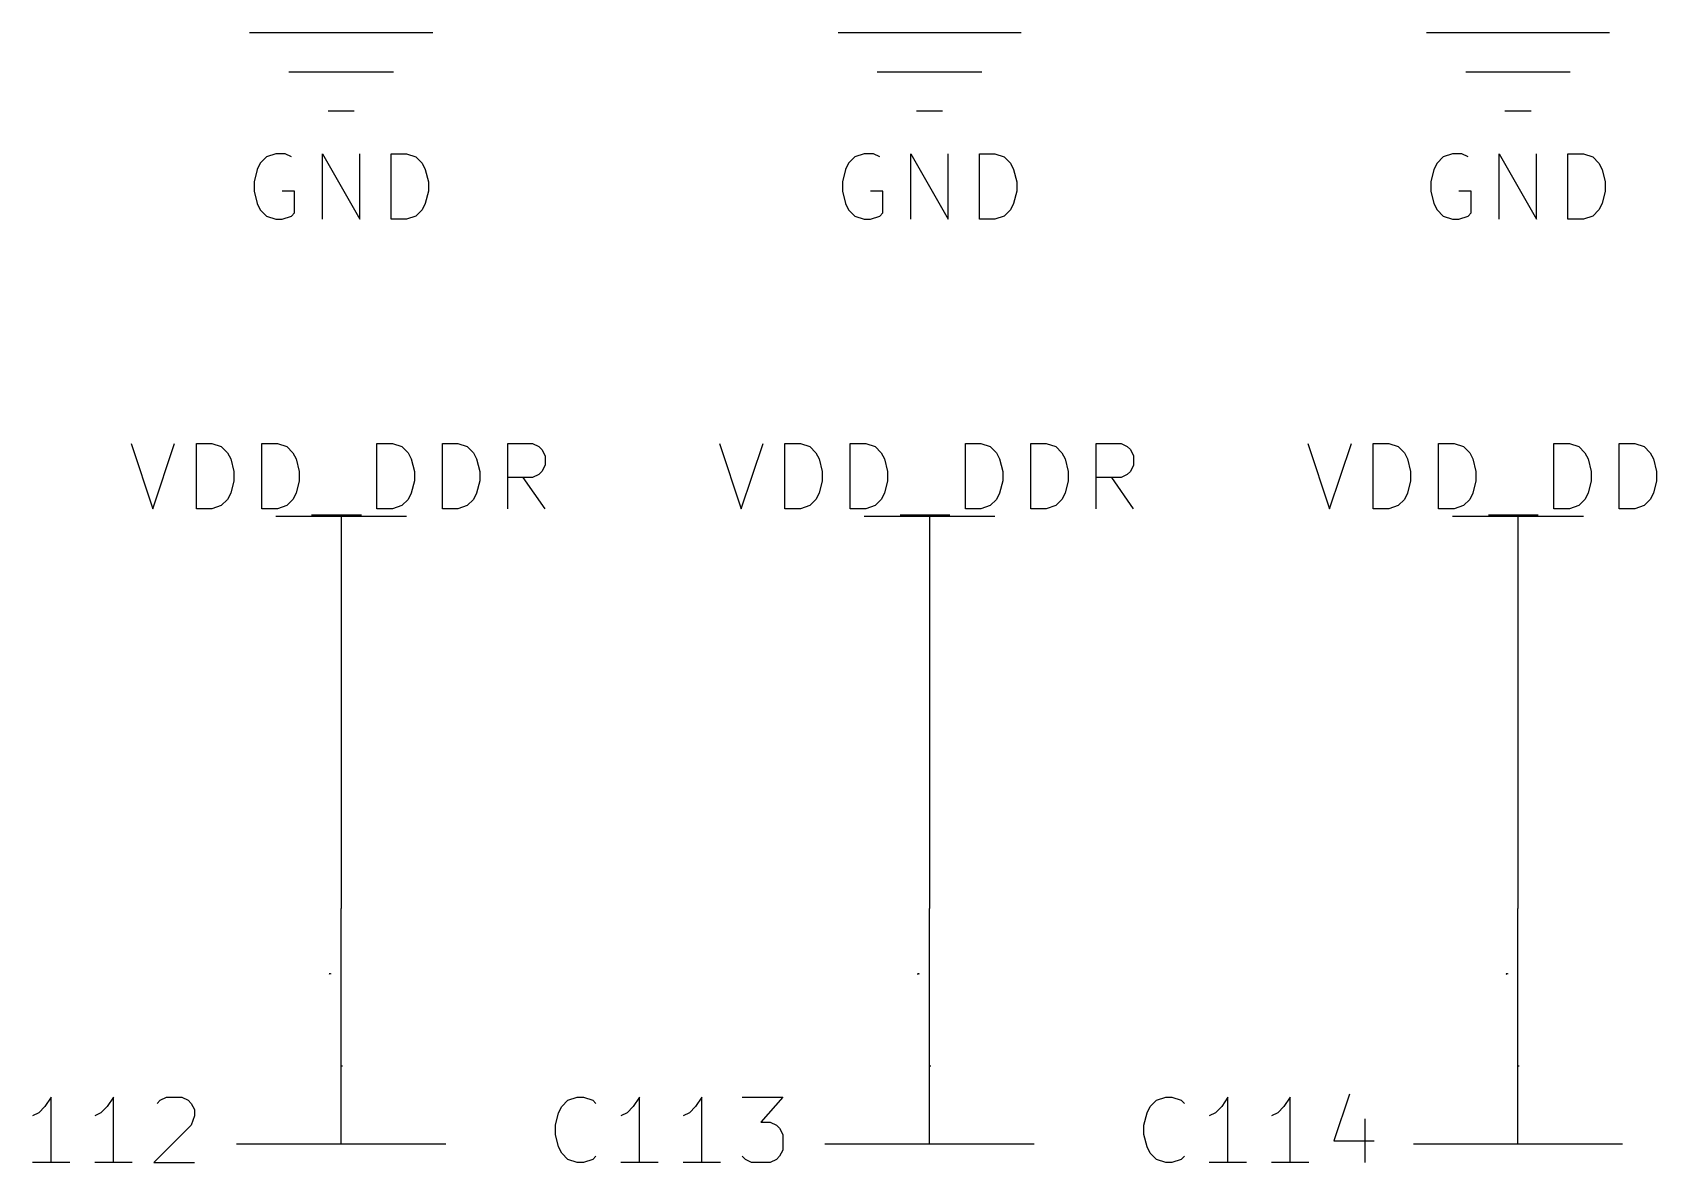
# Model space of a CAD drawing. Header units: millimetres. Extents: x 3 to 246, y -195 to -4.
# Drawn here: x 151.48 to 183.03, y -57 to -35.05 of the extents above; entities that cross this region are included whole.
import ezdxf

# ---------------------------------------------------------------- set-up
doc = ezdxf.new("R2010")
doc.units = ezdxf.units.MM
for name, color, linetype in [('GREENSIXTYFIVE', 129, 'CONTINUOUS'), ('LIGHTGREEN', 92, 'CONTINUOUS'), ('LIGHTRED', 12, 'CONTINUOUS'), ('RED', 14, 'CONTINUOUS')]:
    doc.layers.add(name, color=color, linetype=linetype)

msp = doc.modelspace()

# ---------------------------------------------------------------- linework, layer by layer
at = {"layer": 'GREENSIXTYFIVE', "linetype": 'CONTINUOUS'}
for p, q in [((156.0286, -37.4697), (155.9076, -37.5907)), ((156.21, -37.4092), (156.0286, -37.4697)), ((156.3914, -37.4092), (156.21, -37.4092)), ((156.5124, -37.4697), (156.3914, -37.4092)), ((157.1171, -38.6792), (157.1171, -37.4092)), ((157.1171, -37.4092), (157.8428, -38.6792)), ((157.8428, -38.6792), (157.8428, -37.4092)), ((158.4476, -38.6792), (158.4476, -37.4092)), ((158.4476, -37.4092), (158.75, -37.4092)), ((158.75, -37.4092), (158.9314, -37.4697)), ((158.9314, -37.4697), (159.0524, -37.5907)), ((167.4586, -37.4697), (167.3376, -37.5907)), ((167.64, -37.4092), (167.4586, -37.4697)), ((167.8214, -37.4092), (167.64, -37.4092)), ((167.9424, -37.4697), (167.8214, -37.4092)), ((168.5471, -38.6792), (168.5471, -37.4092)), ((168.5471, -37.4092), (169.2728, -38.6792)), ((169.2728, -38.6792), (169.2728, -37.4092)), ((169.8776, -38.6792), (169.8776, -37.4092)), ((169.8776, -37.4092), (170.18, -37.4092)), ((170.18, -37.4092), (170.3614, -37.4697)), ((170.3614, -37.4697), (170.4824, -37.5907)), ((178.8886, -37.4697), (178.7676, -37.5907)), ((179.07, -37.4092), (178.8886, -37.4697)), ((179.2514, -37.4092), (179.07, -37.4092)), ((179.3724, -37.4697), (179.2514, -37.4092)), ((179.9771, -38.6792), (179.9771, -37.4092)), ((179.9771, -37.4092), (180.7028, -38.6792)), ((180.7028, -38.6792), (180.7028, -37.4092)), ((181.3076, -38.6792), (181.3076, -37.4092)), ((181.3076, -37.4092), (181.61, -37.4092)), ((181.61, -37.4092), (181.7914, -37.4697)), ((181.7914, -37.4697), (181.9124, -37.5907)), ((155.8471, -37.7116), (155.7867, -37.9535)), ((155.9076, -37.5907), (155.8471, -37.7116)), ((159.0524, -37.5907), (159.1129, -37.7116)), ((159.1129, -37.7116), (159.1733, -37.9535)), ((167.2771, -37.7116), (167.2167, -37.9535)), ((167.3376, -37.5907), (167.2771, -37.7116)), ((170.4824, -37.5907), (170.5429, -37.7116)), ((170.5429, -37.7116), (170.6033, -37.9535)), ((178.7071, -37.7116), (178.6467, -37.9535)), ((178.7676, -37.5907), (178.7071, -37.7116)), ((181.9124, -37.5907), (181.9729, -37.7116)), ((181.9729, -37.7116), (182.0333, -37.9535)), ((155.7867, -37.9535), (155.7867, -38.1349)), ((155.7867, -38.1349), (155.8471, -38.3768)), ((156.5728, -38.1349), (156.3309, -38.1349)), ((156.5728, -38.5583), (156.5728, -38.1349)), ((159.1733, -38.1349), (159.1129, -38.3768)), ((159.1733, -37.9535), (159.1733, -38.1349)), ((167.2167, -37.9535), (167.2167, -38.1349)), ((167.2167, -38.1349), (167.2771, -38.3768)), ((168.0028, -38.1349), (167.7609, -38.1349)), ((168.0028, -38.5583), (168.0028, -38.1349)), ((170.6033, -38.1349), (170.5429, -38.3768)), ((170.6033, -37.9535), (170.6033, -38.1349)), ((178.6467, -37.9535), (178.6467, -38.1349)), ((178.6467, -38.1349), (178.7071, -38.3768)), ((179.4328, -38.1349), (179.1909, -38.1349)), ((179.4328, -38.5583), (179.4328, -38.1349)), ((182.0333, -38.1349), (181.9729, -38.3768)), ((182.0333, -37.9535), (182.0333, -38.1349)), ((155.8471, -38.3768), (155.9076, -38.4978)), ((159.1129, -38.3768), (159.0524, -38.4978)), ((167.2771, -38.3768), (167.3376, -38.4978)), ((170.5429, -38.3768), (170.4824, -38.4978)), ((178.7071, -38.3768), (178.7676, -38.4978)), ((181.9729, -38.3768), (181.9124, -38.4978)), ((155.9076, -38.4978), (156.0286, -38.6188)), ((156.0286, -38.6188), (156.21, -38.6792)), ((156.21, -38.6792), (156.3309, -38.6792)), ((156.3309, -38.6792), (156.5124, -38.6188)), ((156.5124, -38.6188), (156.5728, -38.5583)), ((158.75, -38.6792), (158.4476, -38.6792)), ((158.9314, -38.6188), (158.75, -38.6792)), ((159.0524, -38.4978), (158.9314, -38.6188)), ((167.3376, -38.4978), (167.4586, -38.6188)), ((167.4586, -38.6188), (167.64, -38.6792)), ((167.64, -38.6792), (167.7609, -38.6792)), ((167.7609, -38.6792), (167.9424, -38.6188)), ((167.9424, -38.6188), (168.0028, -38.5583)), ((170.18, -38.6792), (169.8776, -38.6792)), ((170.3614, -38.6188), (170.18, -38.6792)), ((170.4824, -38.4978), (170.3614, -38.6188)), ((178.7676, -38.4978), (178.8886, -38.6188)), ((178.8886, -38.6188), (179.07, -38.6792)), ((179.07, -38.6792), (179.1909, -38.6792)), ((179.1909, -38.6792), (179.3724, -38.6188)), ((179.3724, -38.6188), (179.4328, -38.5583)), ((181.61, -38.6792), (181.3076, -38.6792)), ((181.7914, -38.6188), (181.61, -38.6792)), ((181.9124, -38.4978), (181.7914, -38.6188)), ((153.3978, -43.0344), (153.8211, -44.3044)), ((153.8211, -44.3044), (154.2445, -43.0344)), ((154.6678, -44.3044), (154.6678, -43.0344)), ((154.6678, -43.0344), (154.9702, -43.0344)), ((154.9702, -43.0344), (155.1516, -43.0949)), ((155.1516, -43.0949), (155.2726, -43.2159)), ((155.2726, -43.2159), (155.3331, -43.3368)), ((155.9378, -44.3044), (155.9378, -43.0344)), ((155.9378, -43.0344), (156.2402, -43.0344)), ((156.2402, -43.0344), (156.4216, -43.0949)), ((156.4216, -43.0949), (156.5426, -43.2159)), ((156.5426, -43.2159), (156.6031, -43.3368)), ((158.1754, -44.3044), (158.1754, -43.0344)), ((158.1754, -43.0344), (158.4778, -43.0344)), ((158.4778, -43.0344), (158.6592, -43.0949)), ((158.6592, -43.0949), (158.7802, -43.2159)), ((158.7802, -43.2159), (158.8407, -43.3368)), ((159.4454, -44.3044), (159.4454, -43.0344)), ((159.4454, -43.0344), (159.7478, -43.0344)), ((159.7478, -43.0344), (159.9292, -43.0949)), ((159.9292, -43.0949), (160.0502, -43.2159)), ((160.0502, -43.2159), (160.1107, -43.3368)), ((160.7154, -44.3044), (160.7154, -43.0344)), ((160.7154, -43.0344), (161.1992, -43.0344)), ((161.1992, -43.0344), (161.3202, -43.0949)), ((161.3202, -43.0949), (161.3807, -43.1554)), ((161.3807, -43.1554), (161.4411, -43.2763)), ((164.8278, -43.0344), (165.2511, -44.3044)), ((165.2511, -44.3044), (165.6745, -43.0344)), ((166.0978, -44.3044), (166.0978, -43.0344)), ((166.0978, -43.0344), (166.4002, -43.0344)), ((166.4002, -43.0344), (166.5816, -43.0949)), ((166.5816, -43.0949), (166.7026, -43.2159)), ((166.7026, -43.2159), (166.7631, -43.3368)), ((167.3678, -44.3044), (167.3678, -43.0344)), ((167.3678, -43.0344), (167.6702, -43.0344)), ((167.6702, -43.0344), (167.8516, -43.0949)), ((167.8516, -43.0949), (167.9726, -43.2159)), ((167.9726, -43.2159), (168.0331, -43.3368)), ((169.6054, -44.3044), (169.6054, -43.0344)), ((169.6054, -43.0344), (169.9078, -43.0344)), ((169.9078, -43.0344), (170.0892, -43.0949)), ((170.0892, -43.0949), (170.2102, -43.2159)), ((170.2102, -43.2159), (170.2707, -43.3368)), ((170.8754, -44.3044), (170.8754, -43.0344)), ((170.8754, -43.0344), (171.1778, -43.0344)), ((171.1778, -43.0344), (171.3592, -43.0949)), ((171.3592, -43.0949), (171.4802, -43.2159)), ((171.4802, -43.2159), (171.5407, -43.3368)), ((172.1454, -44.3044), (172.1454, -43.0344)), ((172.1454, -43.0344), (172.6292, -43.0344)), ((172.6292, -43.0344), (172.7502, -43.0949)), ((172.7502, -43.0949), (172.8107, -43.1554)), ((172.8107, -43.1554), (172.8711, -43.2763)), ((176.2578, -43.0344), (176.6811, -44.3044)), ((176.6811, -44.3044), (177.1045, -43.0344)), ((177.5278, -44.3044), (177.5278, -43.0344)), ((177.5278, -43.0344), (177.8302, -43.0344)), ((177.8302, -43.0344), (178.0116, -43.0949)), ((178.0116, -43.0949), (178.1326, -43.2159)), ((178.1326, -43.2159), (178.1931, -43.3368)), ((178.7978, -44.3044), (178.7978, -43.0344)), ((178.7978, -43.0344), (179.1002, -43.0344)), ((179.1002, -43.0344), (179.2816, -43.0949)), ((179.2816, -43.0949), (179.4026, -43.2159)), ((179.4026, -43.2159), (179.4631, -43.3368)), ((181.0354, -44.3044), (181.0354, -43.0344)), ((181.0354, -43.0344), (181.3378, -43.0344)), ((181.3378, -43.0344), (181.5192, -43.0949)), ((181.5192, -43.0949), (181.6402, -43.2159)), ((181.6402, -43.2159), (181.7007, -43.3368)), ((182.3054, -44.3044), (182.3054, -43.0344)), ((182.3054, -43.0344), (182.6078, -43.0344)), ((182.6078, -43.0344), (182.7892, -43.0949)), ((182.7892, -43.0949), (182.9102, -43.2159)), ((182.9102, -43.2159), (182.9707, -43.3368)), ((155.3331, -43.3368), (155.3935, -43.5787)), ((156.6031, -43.3368), (156.6635, -43.5787)), ((158.8407, -43.3368), (158.9011, -43.5787)), ((160.1107, -43.3368), (160.1711, -43.5787)), ((161.4411, -43.4578), (161.3807, -43.5787)), ((161.4411, -43.2763), (161.4411, -43.4578)), ((166.7631, -43.3368), (166.8235, -43.5787)), ((168.0331, -43.3368), (168.0935, -43.5787)), ((170.2707, -43.3368), (170.3311, -43.5787)), ((171.5407, -43.3368), (171.6011, -43.5787)), ((172.8711, -43.4578), (172.8107, -43.5787)), ((172.8711, -43.2763), (172.8711, -43.4578)), ((178.1931, -43.3368), (178.2535, -43.5787)), ((179.4631, -43.3368), (179.5235, -43.5787)), ((181.7007, -43.3368), (181.7611, -43.5787)), ((182.9707, -43.3368), (183.0311, -43.5787)), ((155.3935, -43.7601), (155.3331, -44.002)), ((155.3935, -43.5787), (155.3935, -43.7601)), ((156.6635, -43.7601), (156.6031, -44.002)), ((156.6635, -43.5787), (156.6635, -43.7601)), ((158.9011, -43.7601), (158.8407, -44.002)), ((158.9011, -43.5787), (158.9011, -43.7601)), ((160.1711, -43.7601), (160.1107, -44.002)), ((160.1711, -43.5787), (160.1711, -43.7601)), ((161.1992, -43.6997), (160.7154, -43.6997)), ((161.4411, -44.3044), (161.0178, -43.6997)), ((161.3202, -43.6392), (161.1992, -43.6997)), ((161.3807, -43.5787), (161.3202, -43.6392)), ((166.8235, -43.7601), (166.7631, -44.002)), ((166.8235, -43.5787), (166.8235, -43.7601)), ((168.0935, -43.7601), (168.0331, -44.002)), ((168.0935, -43.5787), (168.0935, -43.7601)), ((170.3311, -43.7601), (170.2707, -44.002)), ((170.3311, -43.5787), (170.3311, -43.7601)), ((171.6011, -43.7601), (171.5407, -44.002)), ((171.6011, -43.5787), (171.6011, -43.7601)), ((172.6292, -43.6997), (172.1454, -43.6997)), ((172.8711, -44.3044), (172.4478, -43.6997)), ((172.7502, -43.6392), (172.6292, -43.6997)), ((172.8107, -43.5787), (172.7502, -43.6392)), ((178.2535, -43.7601), (178.1931, -44.002)), ((178.2535, -43.5787), (178.2535, -43.7601)), ((179.5235, -43.7601), (179.4631, -44.002)), ((179.5235, -43.5787), (179.5235, -43.7601)), ((181.7611, -43.7601), (181.7007, -44.002)), ((181.7611, -43.5787), (181.7611, -43.7601)), ((183.0311, -43.7601), (182.9707, -44.002)), ((183.0311, -43.5787), (183.0311, -43.7601)), ((155.2726, -44.123), (155.1516, -44.244)), ((155.3331, -44.002), (155.2726, -44.123)), ((156.5426, -44.123), (156.4216, -44.244)), ((156.6031, -44.002), (156.5426, -44.123)), ((158.7802, -44.123), (158.6592, -44.244)), ((158.8407, -44.002), (158.7802, -44.123)), ((160.0502, -44.123), (159.9292, -44.244)), ((160.1107, -44.002), (160.0502, -44.123)), ((166.7026, -44.123), (166.5816, -44.244)), ((166.7631, -44.002), (166.7026, -44.123)), ((167.9726, -44.123), (167.8516, -44.244)), ((168.0331, -44.002), (167.9726, -44.123)), ((170.2102, -44.123), (170.0892, -44.244)), ((170.2707, -44.002), (170.2102, -44.123)), ((171.4802, -44.123), (171.3592, -44.244)), ((171.5407, -44.002), (171.4802, -44.123)), ((178.1326, -44.123), (178.0116, -44.244)), ((178.1931, -44.002), (178.1326, -44.123)), ((179.4026, -44.123), (179.2816, -44.244)), ((179.4631, -44.002), (179.4026, -44.123)), ((181.6402, -44.123), (181.5192, -44.244)), ((181.7007, -44.002), (181.6402, -44.123)), ((182.9102, -44.123), (182.7892, -44.244)), ((182.9707, -44.002), (182.9102, -44.123)), ((154.9702, -44.3044), (154.6678, -44.3044)), ((155.1516, -44.244), (154.9702, -44.3044)), ((156.2402, -44.3044), (155.9378, -44.3044)), ((156.4216, -44.244), (156.2402, -44.3044)), ((156.9055, -44.4254), (157.8731, -44.4254)), ((158.4778, -44.3044), (158.1754, -44.3044)), ((158.6592, -44.244), (158.4778, -44.3044)), ((159.7478, -44.3044), (159.4454, -44.3044)), ((159.9292, -44.244), (159.7478, -44.3044)), ((166.4002, -44.3044), (166.0978, -44.3044)), ((166.5816, -44.244), (166.4002, -44.3044)), ((167.6702, -44.3044), (167.3678, -44.3044)), ((167.8516, -44.244), (167.6702, -44.3044)), ((168.3355, -44.4254), (169.3031, -44.4254)), ((169.9078, -44.3044), (169.6054, -44.3044)), ((170.0892, -44.244), (169.9078, -44.3044)), ((171.1778, -44.3044), (170.8754, -44.3044)), ((171.3592, -44.244), (171.1778, -44.3044)), ((177.8302, -44.3044), (177.5278, -44.3044)), ((178.0116, -44.244), (177.8302, -44.3044)), ((179.1002, -44.3044), (178.7978, -44.3044)), ((179.2816, -44.244), (179.1002, -44.3044)), ((179.7655, -44.4254), (180.7331, -44.4254)), ((181.3378, -44.3044), (181.0354, -44.3044)), ((181.5192, -44.244), (181.3378, -44.3044)), ((182.6078, -44.3044), (182.3054, -44.3044)), ((182.7892, -44.244), (182.6078, -44.3044)), ((157.4918, -55.1301), (157.4664, -55.1301)), ((157.4664, -55.1301), (157.47, -55.1325)), ((157.4918, -55.1301), (157.4664, -55.1301)), ((157.4664, -55.1301), (157.47, -55.1325)), ((157.47, -55.1325), (157.4724, -55.1349)), ((157.47, -55.1325), (157.4724, -55.1349)), ((157.4724, -55.1349), (157.4736, -55.1373)), ((157.4724, -55.1349), (157.4736, -55.1373)), ((157.4918, -55.1228), (157.4918, -55.1373)), ((157.4918, -55.1228), (157.4918, -55.1373)), ((168.9218, -55.1301), (168.8964, -55.1301)), ((168.8964, -55.1301), (168.9, -55.1325)), ((168.9218, -55.1301), (168.8964, -55.1301)), ((168.8964, -55.1301), (168.9, -55.1325)), ((168.9, -55.1325), (168.9024, -55.1349)), ((168.9, -55.1325), (168.9024, -55.1349)), ((168.9024, -55.1349), (168.9036, -55.1373)), ((168.9024, -55.1349), (168.9036, -55.1373)), ((168.9218, -55.1228), (168.9218, -55.1373)), ((168.9218, -55.1228), (168.9218, -55.1373)), ((180.3518, -55.1301), (180.3264, -55.1301)), ((180.3264, -55.1301), (180.33, -55.1325)), ((180.3518, -55.1301), (180.3264, -55.1301)), ((180.3264, -55.1301), (180.33, -55.1325)), ((180.33, -55.1325), (180.3324, -55.1349)), ((180.33, -55.1325), (180.3324, -55.1349)), ((180.3324, -55.1349), (180.3336, -55.1373)), ((180.3324, -55.1349), (180.3336, -55.1373)), ((180.3518, -55.1228), (180.3518, -55.1373)), ((180.3518, -55.1228), (180.3518, -55.1373)), ((151.8459, -55.7344), (151.725, -55.9159)), ((151.8459, -55.7344), (151.725, -55.9159)), ((151.8459, -57.0044), (151.8459, -55.7344)), ((151.8459, -57.0044), (151.8459, -55.7344)), ((153.0554, -55.7344), (152.9345, -55.9159)), ((153.0554, -55.7344), (152.9345, -55.9159)), ((153.0554, -57.0044), (153.0554, -55.7344)), ((153.0554, -57.0044), (153.0554, -55.7344)), ((153.9021, -55.8554), (153.9625, -55.7949)), ((153.9021, -55.8554), (153.9625, -55.7949)), ((153.9625, -55.7949), (154.0835, -55.7344)), ((153.9625, -55.7949), (154.0835, -55.7344)), ((154.0835, -55.7344), (154.3859, -55.7344)), ((154.0835, -55.7344), (154.3859, -55.7344)), ((154.3859, -55.7344), (154.5068, -55.7949)), ((154.3859, -55.7344), (154.5068, -55.7949)), ((154.5068, -55.7949), (154.5673, -55.8554)), ((154.5068, -55.7949), (154.5673, -55.8554)), ((161.764, -55.9159), (161.885, -55.7949)), ((161.764, -55.9159), (161.885, -55.7949)), ((161.885, -55.7949), (162.0664, -55.7344)), ((161.885, -55.7949), (162.0664, -55.7344)), ((162.0664, -55.7344), (162.1873, -55.7344)), ((162.0664, -55.7344), (162.1873, -55.7344)), ((162.1873, -55.7344), (162.3688, -55.7949)), ((162.1873, -55.7344), (162.3688, -55.7949)), ((162.3688, -55.7949), (162.4292, -55.8554)), ((162.3688, -55.7949), (162.4292, -55.8554)), ((163.2759, -55.7344), (163.155, -55.9159)), ((163.2759, -55.7344), (163.155, -55.9159)), ((163.2759, -57.0044), (163.2759, -55.7344)), ((163.2759, -57.0044), (163.2759, -55.7344)), ((164.4854, -55.7344), (164.3645, -55.9159)), ((164.4854, -55.7344), (164.3645, -55.9159)), ((164.4854, -57.0044), (164.4854, -55.7344)), ((164.4854, -57.0044), (164.4854, -55.7344)), ((165.2716, -55.7344), (166.0578, -55.7344)), ((165.2716, -55.7344), (166.0578, -55.7344)), ((166.0578, -55.7344), (165.6344, -56.2182)), ((166.0578, -55.7344), (165.6344, -56.2182)), ((173.194, -55.9159), (173.315, -55.7949)), ((173.194, -55.9159), (173.315, -55.7949)), ((173.315, -55.7949), (173.4964, -55.7344)), ((173.315, -55.7949), (173.4964, -55.7344)), ((173.4964, -55.7344), (173.6173, -55.7344)), ((173.4964, -55.7344), (173.6173, -55.7344)), ((173.6173, -55.7344), (173.7988, -55.7949)), ((173.6173, -55.7344), (173.7988, -55.7949)), ((173.7988, -55.7949), (173.8592, -55.8554)), ((173.7988, -55.7949), (173.8592, -55.8554)), ((174.7059, -55.7344), (174.585, -55.9159)), ((174.7059, -55.7344), (174.585, -55.9159)), ((174.7059, -57.0044), (174.7059, -55.7344)), ((174.7059, -57.0044), (174.7059, -55.7344)), ((175.9154, -55.7344), (175.7945, -55.9159)), ((175.9154, -55.7344), (175.7945, -55.9159)), ((175.9154, -57.0044), (175.9154, -55.7344)), ((175.9154, -57.0044), (175.9154, -55.7344)), ((177.0644, -55.674), (176.7621, -56.5811)), ((177.0644, -55.674), (176.7621, -56.5811)), ((151.604, -56.0368), (151.4831, -56.0973)), ((151.604, -56.0368), (151.4831, -56.0973)), ((151.725, -55.9159), (151.604, -56.0368)), ((151.725, -55.9159), (151.604, -56.0368)), ((152.8135, -56.0368), (152.6926, -56.0973)), ((152.8135, -56.0368), (152.6926, -56.0973)), ((152.9345, -55.9159), (152.8135, -56.0368)), ((152.9345, -55.9159), (152.8135, -56.0368)), ((154.5673, -55.8554), (154.6278, -55.9763)), ((154.5673, -55.8554), (154.6278, -55.9763)), ((154.6278, -56.0973), (154.5673, -56.2787)), ((154.6278, -56.0973), (154.5673, -56.2787)), ((154.6278, -55.9763), (154.6278, -56.0973)), ((154.6278, -55.9763), (154.6278, -56.0973)), ((161.6431, -56.2787), (161.7035, -56.0368)), ((161.6431, -56.2787), (161.7035, -56.0368)), ((161.7035, -56.0368), (161.764, -55.9159)), ((161.7035, -56.0368), (161.764, -55.9159)), ((163.034, -56.0368), (162.9131, -56.0973)), ((163.034, -56.0368), (162.9131, -56.0973)), ((163.155, -55.9159), (163.034, -56.0368)), ((163.155, -55.9159), (163.034, -56.0368)), ((164.2435, -56.0368), (164.1226, -56.0973)), ((164.2435, -56.0368), (164.1226, -56.0973)), ((164.3645, -55.9159), (164.2435, -56.0368)), ((164.3645, -55.9159), (164.2435, -56.0368)), ((173.0731, -56.2787), (173.1335, -56.0368)), ((173.0731, -56.2787), (173.1335, -56.0368)), ((173.1335, -56.0368), (173.194, -55.9159)), ((173.1335, -56.0368), (173.194, -55.9159)), ((174.464, -56.0368), (174.3431, -56.0973)), ((174.464, -56.0368), (174.3431, -56.0973)), ((174.585, -55.9159), (174.464, -56.0368)), ((174.585, -55.9159), (174.464, -56.0368)), ((175.6735, -56.0368), (175.5526, -56.0973)), ((175.6735, -56.0368), (175.5526, -56.0973)), ((175.7945, -55.9159), (175.6735, -56.0368)), ((175.7945, -55.9159), (175.6735, -56.0368)), ((154.5673, -56.2787), (153.8416, -57.0044)), ((154.5673, -56.2787), (153.8416, -57.0044)), ((161.6431, -56.4601), (161.6431, -56.2787)), ((161.6431, -56.4601), (161.6431, -56.2787)), ((161.7035, -56.702), (161.6431, -56.4601)), ((161.7035, -56.702), (161.6431, -56.4601)), ((165.6344, -56.2182), (165.8159, -56.2182)), ((165.6344, -56.2182), (165.8159, -56.2182)), ((165.8159, -56.2182), (165.9368, -56.2787)), ((165.8159, -56.2182), (165.9368, -56.2787)), ((165.9368, -56.2787), (165.9973, -56.3392)), ((165.9368, -56.2787), (165.9973, -56.3392)), ((165.9973, -56.3392), (166.0578, -56.4601)), ((165.9973, -56.3392), (166.0578, -56.4601)), ((166.0578, -56.4601), (166.0578, -56.7625)), ((166.0578, -56.4601), (166.0578, -56.7625)), ((173.0731, -56.4601), (173.0731, -56.2787)), ((173.0731, -56.4601), (173.0731, -56.2787)), ((173.1335, -56.702), (173.0731, -56.4601)), ((173.1335, -56.702), (173.0731, -56.4601)), ((177.3668, -56.1578), (177.3668, -57.0044)), ((177.3668, -56.1578), (177.3668, -57.0044)), ((161.764, -56.823), (161.7035, -56.702)), ((161.764, -56.823), (161.7035, -56.702)), ((166.0578, -56.7625), (165.9973, -56.8835)), ((166.0578, -56.7625), (165.9973, -56.8835)), ((173.194, -56.823), (173.1335, -56.702)), ((173.194, -56.823), (173.1335, -56.702)), ((176.7621, -56.5811), (177.5482, -56.5811)), ((176.7621, -56.5811), (177.5482, -56.5811)), ((152.2088, -57.0044), (151.4831, -57.0044)), ((152.2088, -57.0044), (151.4831, -57.0044)), ((153.4183, -57.0044), (152.6926, -57.0044)), ((153.4183, -57.0044), (152.6926, -57.0044)), ((153.8416, -57.0044), (154.6278, -57.0044)), ((153.8416, -57.0044), (154.6278, -57.0044)), ((161.885, -56.944), (161.764, -56.823)), ((161.885, -56.944), (161.764, -56.823)), ((162.0664, -57.0044), (161.885, -56.944)), ((162.0664, -57.0044), (161.885, -56.944)), ((162.1873, -57.0044), (162.0664, -57.0044)), ((162.1873, -57.0044), (162.0664, -57.0044)), ((162.3688, -56.944), (162.1873, -57.0044)), ((162.3688, -56.944), (162.1873, -57.0044)), ((162.4292, -56.8835), (162.3688, -56.944)), ((162.4292, -56.8835), (162.3688, -56.944)), ((163.6388, -57.0044), (162.9131, -57.0044)), ((163.6388, -57.0044), (162.9131, -57.0044)), ((164.8483, -57.0044), (164.1226, -57.0044)), ((164.8483, -57.0044), (164.1226, -57.0044)), ((165.3321, -56.944), (165.2716, -56.8835)), ((165.3321, -56.944), (165.2716, -56.8835)), ((165.453, -57.0044), (165.3321, -56.944)), ((165.453, -57.0044), (165.3321, -56.944)), ((165.8159, -57.0044), (165.453, -57.0044)), ((165.8159, -57.0044), (165.453, -57.0044)), ((165.9368, -56.944), (165.8159, -57.0044)), ((165.9368, -56.944), (165.8159, -57.0044)), ((165.9973, -56.8835), (165.9368, -56.944)), ((165.9973, -56.8835), (165.9368, -56.944)), ((173.315, -56.944), (173.194, -56.823)), ((173.315, -56.944), (173.194, -56.823)), ((173.4964, -57.0044), (173.315, -56.944)), ((173.4964, -57.0044), (173.315, -56.944)), ((173.6173, -57.0044), (173.4964, -57.0044)), ((173.6173, -57.0044), (173.4964, -57.0044)), ((173.7988, -56.944), (173.6173, -57.0044)), ((173.7988, -56.944), (173.6173, -57.0044)), ((173.8592, -56.8835), (173.7988, -56.944)), ((173.8592, -56.8835), (173.7988, -56.944)), ((175.0688, -57.0044), (174.3431, -57.0044)), ((175.0688, -57.0044), (174.3431, -57.0044)), ((176.2783, -57.0044), (175.5526, -57.0044)), ((176.2783, -57.0044), (175.5526, -57.0044))]:
    msp.add_line(p, q, dxfattribs=at)
at = {"layer": 'LIGHTGREEN', "linetype": 'CONTINUOUS'}
for p, q in [((157.48, -46.99), (157.48, -52.07)), ((168.91, -46.99), (168.91, -52.07)), ((180.34, -46.99), (180.34, -52.07))]:
    msp.add_line(p, q, dxfattribs=at)
at = {"layer": 'LIGHTRED', "linetype": 'CONTINUOUS'}
for p, q in [((157.2737, -53.34), (157.2483, -53.34)), ((157.2483, -53.34), (157.2519, -53.3424)), ((157.2737, -53.34), (157.2483, -53.34)), ((157.2483, -53.34), (157.2519, -53.3424)), ((157.2519, -53.3424), (157.2543, -53.3448)), ((157.2519, -53.3424), (157.2543, -53.3448)), ((157.2543, -53.3448), (157.2555, -53.3472)), ((157.2543, -53.3448), (157.2555, -53.3472)), ((157.2737, -53.3327), (157.2737, -53.3472)), ((157.2737, -53.3327), (157.2737, -53.3472)), ((168.7037, -53.34), (168.6783, -53.34)), ((168.6783, -53.34), (168.6819, -53.3424)), ((168.7037, -53.34), (168.6783, -53.34)), ((168.6783, -53.34), (168.6819, -53.3424)), ((168.6819, -53.3424), (168.6843, -53.3448)), ((168.6819, -53.3424), (168.6843, -53.3448)), ((168.6843, -53.3448), (168.6855, -53.3472)), ((168.6843, -53.3448), (168.6855, -53.3472)), ((168.7037, -53.3327), (168.7037, -53.3472)), ((168.7037, -53.3327), (168.7037, -53.3472)), ((180.1337, -53.34), (180.1083, -53.34)), ((180.1083, -53.34), (180.1119, -53.3424)), ((180.1337, -53.34), (180.1083, -53.34)), ((180.1083, -53.34), (180.1119, -53.3424)), ((180.1119, -53.3424), (180.1143, -53.3448)), ((180.1119, -53.3424), (180.1143, -53.3448)), ((180.1143, -53.3448), (180.1155, -53.3472)), ((180.1143, -53.3448), (180.1155, -53.3472)), ((180.1337, -53.3327), (180.1337, -53.3472)), ((180.1337, -53.3327), (180.1337, -53.3472))]:
    msp.add_line(p, q, dxfattribs=at)
at = {"layer": 'RED', "linetype": 'CONTINUOUS'}
for p, q in [((155.702, -35.052), (159.258, -35.052)), ((167.132, -35.052), (170.688, -35.052)), ((178.562, -35.052), (182.118, -35.052)), ((156.464, -35.814), (158.496, -35.814)), ((167.894, -35.814), (169.926, -35.814)), ((179.324, -35.814), (181.356, -35.814)), ((157.226, -36.576), (157.734, -36.576)), ((168.656, -36.576), (169.164, -36.576)), ((180.086, -36.576), (180.594, -36.576)), ((156.21, -44.45), (158.75, -44.45)), ((157.48, -44.45), (157.48, -45.72)), ((167.64, -44.45), (170.18, -44.45)), ((168.91, -44.45), (168.91, -45.72)), ((179.07, -44.45), (181.61, -44.45)), ((180.34, -44.45), (180.34, -45.72)), ((157.48, -45.72), (157.48, -46.99)), ((168.91, -45.72), (168.91, -46.99)), ((180.34, -45.72), (180.34, -46.99)), ((157.48, -54.61), (157.48, -52.07)), ((157.48, -54.61), (157.48, -52.07)), ((168.91, -54.61), (168.91, -52.07)), ((168.91, -54.61), (168.91, -52.07)), ((180.34, -54.61), (180.34, -52.07)), ((180.34, -54.61), (180.34, -52.07)), ((157.48, -56.642), (157.48, -54.61)), ((168.91, -56.642), (168.91, -54.61)), ((180.34, -56.642), (180.34, -54.61)), ((155.448, -56.642), (159.512, -56.642)), ((166.878, -56.642), (170.942, -56.642)), ((178.308, -56.642), (182.372, -56.642))]:
    msp.add_line(p, q, dxfattribs=at)

doc.saveas('drawing.dxf')
